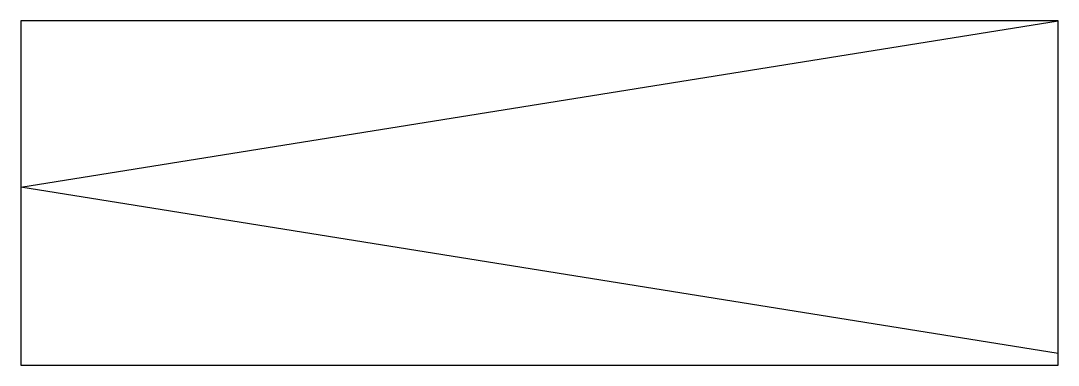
# Model space of a CAD drawing. Header units: millimetres. Extents: x 0 to 28, y -4.8 to 4.5.
import ezdxf

# ---------------------------------------------------------------- set-up
doc = ezdxf.new("R2010")
doc.units = ezdxf.units.MM

msp = doc.modelspace()

# ---------------------------------------------------------------- linework, layer by layer
msp.add_lwpolyline([(28, -4.493), (0, 0), (28, 4.494)])
msp.add_lwpolyline([(28, 4.494), (0, 4.494), (0, -4.813), (28, -4.813)], close=True)

doc.saveas('drawing.dxf')
